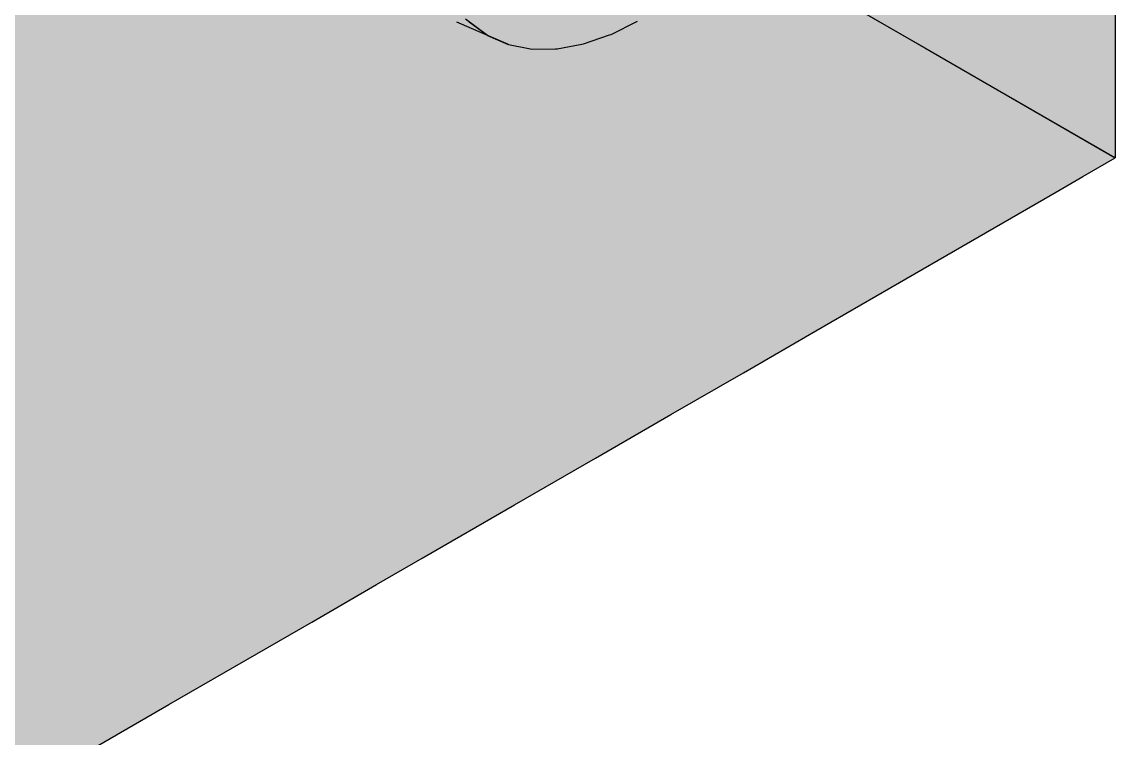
# Model space of a CAD drawing. Extents: x 0 to 297, y 0 to 210.
# Drawn here: x 257.15 to 273.39, y 154.62 to 165.25 of the extents above; entities that cross this region are included whole.
import ezdxf

# ---------------------------------------------------------------- set-up
doc = ezdxf.new("R2010")
doc.units = 0
doc.layers.add('SOMBRA', color=8, linetype='CONTINUOUS')
doc.layers.add('VISIBLE', color=7, linetype='CONTINUOUS')

msp = doc.modelspace()

# ---------------------------------------------------------------- linework, layer by layer
at = {"layer": 'SOMBRA', "color": 252}
for points in [[(262.7092, 164.2682), (233.5903, 181.08), (234.7026, 181.7222)], [(234.7026, 181.7222), (265.5882, 165.2611), (264.4011, 164.5757)], [(262.7092, 164.2682), (234.7026, 181.7222), (264.4011, 164.5757)], [(262.7092, 164.2682), (232.514, 180.4586), (233.5903, 181.08)], [(260.8078, 164.1232), (231.4372, 179.8369), (232.514, 180.4586)], [(262.7092, 164.2682), (260.8078, 164.1232), (232.514, 180.4586)], [(258.9054, 163.9781), (230.3203, 179.192), (231.4372, 179.8369)], [(260.8078, 164.1232), (258.9054, 163.9781), (231.4372, 179.8369)], [(258.9054, 163.9781), (256.9321, 163.8276), (230.3203, 179.192)], [(272.5646, 168.3623), (271.5512, 168.01), (273.3909, 164.7646)], [(272.5646, 168.3623), (273.3909, 164.7646), (273.3909, 167.4115)], [(271.5512, 168.01), (270.7853, 167.7437), (272.5068, 162.8817)], [(271.5512, 168.01), (272.9102, 162.9565), (273.3909, 163.234)], [(271.5512, 168.01), (273.3909, 163.234), (273.3909, 164.7646)], [(271.5512, 168.01), (272.5068, 162.8817), (272.9102, 162.9565)], [(272.5068, 162.8817), (270.7853, 167.7437), (270.1853, 167.5351)], [(271.1244, 162.6255), (270.1853, 167.5351), (269.7025, 167.3673)], [(272.5068, 162.8817), (270.1853, 167.5351), (271.1244, 162.6255)], [(269.993, 162.4157), (269.7025, 167.3673), (269.3063, 167.2295)], [(271.1244, 162.6255), (269.7025, 167.3673), (269.993, 162.4157)], [(269.0319, 162.2376), (268.9769, 167.115), (268.1882, 162.0811)], [(268.1882, 162.0811), (268.9769, 167.115), (268.7013, 167.0192)], [(269.0319, 162.2376), (269.3063, 167.2295), (268.9769, 167.115)], [(269.993, 162.4157), (269.3063, 167.2295), (269.0319, 162.2376)], [(257.7792, 166.1985), (263.6143, 165.2506), (259.4784, 167.051)], [(259.4784, 167.051), (263.6143, 165.2506), (263.7417, 165.2949)], [(267.4247, 161.9396), (268.4711, 166.9392), (266.713, 161.8077)], [(266.713, 161.8077), (268.4711, 166.9392), (268.2817, 166.8733)], [(268.1882, 162.0811), (268.7013, 167.0192), (267.4247, 161.9396)], [(267.4247, 161.9396), (268.7013, 167.0192), (268.4711, 166.9392)], [(264.6552, 161.4262), (267.969, 166.7646), (263.9088, 161.2878)], [(265.3517, 161.5553), (268.0249, 166.784), (264.6552, 161.4262)], [(264.6552, 161.4262), (268.0249, 166.784), (267.969, 166.7646)], [(266.0295, 161.681), (268.132, 166.8213), (265.3517, 161.5553)], [(265.3517, 161.5553), (268.132, 166.8213), (268.0249, 166.784)], [(266.713, 161.8077), (268.2817, 166.8733), (266.0295, 161.681)], [(266.0295, 161.681), (268.2817, 166.8733), (268.132, 166.8213)], [(257.7792, 166.1985), (255.0061, 166.7371), (255.0061, 164.8074)], [(263.9088, 161.2878), (267.9108, 166.6861), (263.0675, 161.1319)], [(267.2534, 166.2225), (267.734, 166.5), (270.5624, 164.867)], [(262.4061, 164.8306), (257.7792, 166.1985), (255.0061, 164.8074)], [(257.7792, 166.1985), (263.2724, 165.1318), (263.6143, 165.2506)], [(262.4061, 164.8306), (263.2724, 165.1318), (257.7792, 166.1985)], [(263.0675, 161.1319), (267.5375, 166.258), (262.0556, 160.9443)], [(266.8964, 166.0164), (267.2534, 166.2225), (270.0818, 164.5895)], [(267.2534, 166.2225), (270.5624, 164.867), (270.0818, 164.5895)], [(265.5882, 165.2611), (266.8964, 166.0164), (269.7249, 164.3834)], [(266.8964, 166.0164), (270.0818, 164.5895), (269.7249, 164.3834)], [(262.0556, 160.9443), (267.1434, 165.8759), (260.7274, 160.6981)], [(260.7274, 160.6981), (266.7351, 165.5465), (258.749, 160.3313)], [(263.6143, 165.2506), (264.0698, 165.0524), (263.7417, 165.2949)], [(258.749, 160.3313), (266.3198, 165.2753), (255.1259, 159.6596)], [(262.4061, 164.8306), (264.7288, 164.849), (263.2724, 165.1318)], [(263.2724, 165.1318), (264.3827, 164.9162), (263.6143, 165.2506)], [(264.4011, 164.5757), (265.5882, 165.2611), (268.4166, 163.6281)], [(265.5882, 165.2611), (269.7249, 164.3834), (268.4166, 163.6281)], [(255.1259, 159.6596), (265.9045, 165.0669), (255.0061, 161.2779)], [(265.4962, 164.925), (259.4578, 163.8056), (255.0061, 162.2578)], [(265.4962, 164.925), (255.0061, 162.2578), (255.0061, 161.2779)], [(259.4578, 163.8056), (262.4061, 164.8306), (255.0061, 164.772)], [(262.4061, 164.8306), (255.0061, 164.8074), (255.0061, 164.772)], [(259.4578, 163.8056), (265.1021, 164.8519), (262.4061, 164.8306)], [(270.0818, 164.5895), (270.5624, 164.867), (273.3909, 163.234)], [(259.4578, 163.8056), (255.0061, 164.772), (255.0061, 162.9803)], [(262.7092, 164.2682), (264.4011, 164.5757), (264.0448, 164.37)], [(263.2888, 163.9335), (264.4011, 164.5757), (267.2295, 162.9427)], [(264.4011, 164.5757), (268.4166, 163.6281), (267.2295, 162.9427)], [(269.7249, 164.3834), (270.0818, 164.5895), (272.8462, 162.9935)], [(270.0818, 164.5895), (273.3909, 163.234), (272.8462, 162.9935)], [(263.2888, 163.9335), (262.7092, 164.2682), (264.0448, 164.37)], [(268.4166, 163.6281), (269.7249, 164.3834), (272.4416, 162.8149)], [(269.7249, 164.3834), (272.8462, 162.9935), (272.4416, 162.8149)], [(263.2888, 163.9335), (260.8078, 164.1232), (262.7092, 164.2682)], [(262.2125, 163.3121), (258.9054, 163.9781), (260.8078, 164.1232)], [(263.2888, 163.9335), (262.2125, 163.3121), (260.8078, 164.1232)], [(260.0187, 162.0456), (254.8002, 163.6651), (256.9321, 163.8276)], [(261.1357, 162.6905), (256.9321, 163.8276), (258.9054, 163.9781)], [(261.1357, 162.6905), (260.0187, 162.0456), (256.9321, 163.8276)], [(262.2125, 163.3121), (261.1357, 162.6905), (258.9054, 163.9781)], [(262.2125, 163.3121), (263.2888, 163.9335), (266.1172, 162.3005)], [(263.2888, 163.9335), (267.2295, 162.9427), (266.1172, 162.3005)], [(258.812, 161.3489), (252.3847, 163.4809), (254.8002, 163.6651)], [(260.0187, 162.0456), (258.812, 161.3489), (254.8002, 163.6651)], [(259.4578, 163.8056), (255.0061, 162.9803), (255.0061, 162.2578)], [(267.2295, 162.9427), (268.4166, 163.6281), (270.9589, 162.1603)], [(268.4166, 163.6281), (272.4416, 162.8149), (270.9589, 162.1603)], [(257.4448, 160.5595), (251.1821, 163.3892), (252.3847, 163.4809)], [(257.4448, 160.5595), (256.764, 160.1665), (251.1821, 163.3892)], [(258.812, 161.3489), (257.4448, 160.5595), (252.3847, 163.4809)], [(261.1357, 162.6905), (262.2125, 163.3121), (265.0409, 161.6792)], [(262.2125, 163.3121), (266.1172, 162.3005), (265.0409, 161.6792)], [(272.9102, 162.9565), (272.8462, 162.9935), (273.3909, 163.234)], [(266.1172, 162.3005), (267.2295, 162.9427), (269.6135, 161.5663)], [(267.2295, 162.9427), (270.9589, 162.1603), (269.6135, 161.5663)], [(272.5068, 162.8817), (271.1244, 162.6255), (271.245, 161.9951)], [(272.5068, 162.8817), (271.245, 161.9951), (272.5533, 162.7504)], [(272.9102, 162.9565), (272.4416, 162.8149), (272.8462, 162.9935)], [(272.9102, 162.9565), (272.5533, 162.7504), (272.4416, 162.8149)], [(272.5068, 162.8817), (272.5533, 162.7504), (272.9102, 162.9565)], [(260.0187, 162.0456), (261.1357, 162.6905), (263.9641, 161.0575)], [(261.1357, 162.6905), (265.0409, 161.6792), (263.9641, 161.0575)], [(272.5533, 162.7504), (270.9589, 162.1603), (272.4416, 162.8149)], [(272.5533, 162.7504), (271.245, 161.9951), (270.9589, 162.1603)], [(271.1244, 162.6255), (269.993, 162.4157), (270.0579, 161.3097)], [(271.1244, 162.6255), (270.0579, 161.3097), (271.245, 161.9951)], [(269.993, 162.4157), (268.9456, 160.6676), (270.0579, 161.3097)], [(269.993, 162.4157), (269.0319, 162.2376), (268.9456, 160.6676)], [(265.0409, 161.6792), (266.1172, 162.3005), (268.3529, 161.0097)], [(266.1172, 162.3005), (269.6135, 161.5663), (268.3529, 161.0097)], [(269.0319, 162.2376), (267.8694, 160.0462), (268.9456, 160.6676)], [(269.0319, 162.2376), (268.1882, 162.0811), (267.8694, 160.0462)], [(258.812, 161.3489), (260.0187, 162.0456), (262.8472, 160.4126)], [(260.0187, 162.0456), (263.9641, 161.0575), (262.8472, 160.4126)], [(268.1882, 162.0811), (266.7925, 159.4245), (267.8694, 160.0462)], [(268.1882, 162.0811), (267.4247, 161.9396), (266.7925, 159.4245)], [(271.245, 161.9951), (269.6135, 161.5663), (270.9589, 162.1603)], [(267.4247, 161.9396), (265.6756, 158.7796), (266.7925, 159.4245)], [(267.4247, 161.9396), (266.713, 161.8077), (265.6756, 158.7796)], [(271.245, 161.9951), (270.0579, 161.3097), (269.6135, 161.5663)], [(266.713, 161.8077), (264.4689, 158.0829), (265.6756, 158.7796)], [(266.713, 161.8077), (266.0295, 161.681), (264.4689, 158.0829)], [(265.3517, 161.5553), (261.8057, 156.8956), (262.4209, 156.9005)], [(265.3517, 161.5553), (264.6552, 161.4262), (261.8057, 156.8956)], [(265.3517, 161.5553), (262.4209, 156.9005), (263.1016, 157.2935)], [(266.0295, 161.681), (263.1016, 157.2935), (264.4689, 158.0829)], [(266.0295, 161.681), (265.3517, 161.5553), (263.1016, 157.2935)], [(263.9641, 161.0575), (265.0409, 161.6792), (267.1331, 160.4712)], [(265.0409, 161.6792), (268.3529, 161.0097), (267.1331, 160.4712)], [(270.0579, 161.3097), (268.3529, 161.0097), (269.6135, 161.5663)], [(261.8057, 156.8956), (264.6552, 161.4262), (263.9088, 161.2878)], [(257.4448, 160.5595), (258.812, 161.3489), (261.6404, 159.7159)], [(258.812, 161.3489), (262.8472, 160.4126), (261.6404, 159.7159)], [(261.8057, 156.8956), (263.9088, 161.2878), (260.6459, 156.8864)], [(260.6459, 156.8864), (263.9088, 161.2878), (263.0675, 161.1319)], [(270.0579, 161.3097), (268.9456, 160.6676), (268.3529, 161.0097)], [(260.6459, 156.8864), (263.0675, 161.1319), (259.3566, 156.8762)], [(259.3566, 156.8762), (263.0675, 161.1319), (262.0556, 160.9443)], [(259.3566, 156.8762), (262.0556, 160.9443), (257.8465, 156.8643)], [(257.8465, 156.8643), (262.0556, 160.9443), (260.7274, 160.6981)], [(262.8472, 160.4126), (263.9641, 161.0575), (265.9128, 159.9324)], [(263.9641, 161.0575), (267.1331, 160.4712), (265.9128, 159.9324)], [(268.9456, 160.6676), (267.1331, 160.4712), (268.3529, 161.0097)], [(257.8465, 156.8643), (260.7274, 160.6981), (255.9585, 156.8493)], [(255.9585, 156.8493), (260.7274, 160.6981), (258.749, 160.3313)], [(268.9456, 160.6676), (267.8694, 160.0462), (267.1331, 160.4712)], [(256.764, 160.1665), (257.4448, 160.5595), (260.2732, 158.9265)], [(257.4448, 160.5595), (261.6404, 159.7159), (260.2732, 158.9265)], [(267.8694, 160.0462), (265.9128, 159.9324), (267.1331, 160.4712)], [(255.9585, 156.8493), (258.749, 160.3313), (255.0061, 157.887)], [(258.749, 160.3313), (255.0061, 159.5995), (255.0061, 157.887)], [(258.749, 160.3313), (255.1259, 159.6596), (255.0061, 159.5995)], [(261.6404, 159.7159), (262.8472, 160.4126), (264.6469, 159.3735)], [(262.8472, 160.4126), (265.9128, 159.9324), (264.6469, 159.3735)], [(255.803, 159.6116), (256.764, 160.1665), (259.5925, 158.5335)], [(256.764, 160.1665), (260.2732, 158.9265), (259.5925, 158.5335)], [(266.7925, 159.4245), (264.6469, 159.3735), (265.9128, 159.9324)], [(267.8694, 160.0462), (266.7925, 159.4245), (265.9128, 159.9324)], [(253.679, 158.3853), (255.803, 159.6116), (258.6314, 157.9786)], [(255.803, 159.6116), (259.5925, 158.5335), (258.6314, 157.9786)], [(260.2732, 158.9265), (261.6404, 159.7159), (263.2793, 158.7697)], [(261.6404, 159.7159), (264.6469, 159.3735), (263.2793, 158.7697)], [(265.6756, 158.7796), (263.2793, 158.7697), (264.6469, 159.3735)], [(266.7925, 159.4245), (265.6756, 158.7796), (264.6469, 159.3735)], [(259.5925, 158.5335), (260.2732, 158.9265), (261.7297, 158.0856)], [(260.2732, 158.9265), (263.2793, 158.7697), (261.7297, 158.0856)], [(264.4689, 158.0829), (261.7297, 158.0856), (263.2793, 158.7697)], [(265.6756, 158.7796), (264.4689, 158.0829), (263.2793, 158.7697)], [(258.6314, 157.9786), (259.5925, 158.5335), (260.9582, 157.745)], [(259.5925, 158.5335), (261.7297, 158.0856), (260.9582, 157.745)], [(253.679, 158.3853), (258.6314, 157.9786), (256.5074, 156.7523)], [(263.1016, 157.2935), (260.9582, 157.745), (261.7297, 158.0856)], [(264.4689, 158.0829), (263.1016, 157.2935), (261.7297, 158.0856)], [(256.5074, 156.7523), (258.6314, 157.9786), (259.869, 157.2641)], [(258.6314, 157.9786), (260.9582, 157.745), (259.869, 157.2641)], [(262.4209, 156.9005), (259.869, 157.2641), (260.9582, 157.745)], [(263.1016, 157.2935), (262.4209, 156.9005), (260.9582, 157.745)], [(256.5074, 156.7523), (259.869, 157.2641), (257.4618, 156.2013)], [(261.4598, 156.3456), (257.4618, 156.2013), (259.869, 157.2641)], [(262.4209, 156.9005), (261.4598, 156.3456), (259.869, 157.2641)], [(256.3829, 153.4661), (257.8465, 156.8643), (255.0061, 154.1111)], [(257.8465, 156.8643), (255.0061, 156.0807), (255.0061, 154.1111)], [(257.8465, 156.8643), (255.9585, 156.8493), (255.0061, 156.0807)], [(260.6459, 156.8864), (259.3566, 156.8762), (256.3829, 153.4661)], [(260.6459, 156.8864), (256.3829, 153.4661), (256.4498, 153.4531)], [(256.3829, 153.4661), (259.3566, 156.8762), (257.8465, 156.8643)], [(260.6459, 156.8864), (256.4498, 153.4531), (259.3358, 155.1193)], [(261.8057, 156.8956), (259.3358, 155.1193), (261.4598, 156.3456)], [(261.8057, 156.8956), (260.6459, 156.8864), (259.3358, 155.1193)], [(261.8057, 156.8956), (261.4598, 156.3456), (262.4209, 156.9005)], [(253.6214, 155.0861), (256.5074, 156.7523), (257.4618, 156.2013)], [(253.6214, 155.0861), (257.4618, 156.2013), (254.191, 154.7572)], [(259.3358, 155.1193), (254.191, 154.7572), (257.4618, 156.2013)], [(261.4598, 156.3456), (259.3358, 155.1193), (257.4618, 156.2013)], [(259.3358, 155.1193), (256.4498, 153.4531), (254.191, 154.7572)]]:
    msp.add_solid(points, dxfattribs=at)
at = {"layer": 'SOMBRA', "color": 254}
for points in [[(258.1385, 168.5213), (264.0698, 165.0524), (258.413, 168.3184)], [(258.1385, 168.5213), (264.0537, 165.0643), (264.0698, 165.0524)], [(264.0537, 165.0643), (258.1385, 168.5213), (263.7954, 165.2553)], [(258.413, 168.3184), (264.3827, 164.9162), (258.7259, 168.1821)], [(258.413, 168.3184), (264.3643, 164.9242), (264.3827, 164.9162)], [(264.3643, 164.9242), (258.413, 168.3184), (264.0698, 165.0524)], [(259.8394, 168.191), (265.9045, 165.0669), (260.2476, 168.3329)], [(266.2954, 165.263), (260.2476, 168.3329), (265.9045, 165.0669)], [(258.7259, 168.1821), (264.7288, 164.849), (259.072, 168.1149)], [(258.7259, 168.1821), (264.7085, 164.8529), (264.7288, 164.849)], [(264.7085, 164.8529), (258.7259, 168.1821), (264.3827, 164.9162)], [(259.072, 168.1149), (265.1021, 164.8519), (259.4453, 168.1179)], [(259.072, 168.1149), (265.0802, 164.8517), (265.1021, 164.8519)], [(265.0802, 164.8517), (259.072, 168.1149), (264.7288, 164.849)], [(259.4453, 168.1179), (265.4962, 164.925), (259.8394, 168.191)], [(259.4453, 168.1179), (265.4731, 164.9207), (265.4962, 164.925)], [(265.4731, 164.9207), (259.4453, 168.1179), (265.1021, 164.8519)], [(259.8394, 168.191), (265.8805, 165.0585), (265.9045, 165.0669)], [(265.8805, 165.0585), (259.8394, 168.191), (265.4962, 164.925)]]:
    msp.add_solid(points, dxfattribs=at)
at = {"layer": 'SOMBRA', "color": 253}
for points in [[(273.3909, 164.7646), (267.734, 166.5), (268.0459, 167.8505)], [(273.3909, 167.4115), (273.3909, 164.7646), (268.0459, 167.8505)], [(249.3492, 164.5439), (255.7106, 167.4256), (257.2885, 167.3041)], [(255.2687, 165.8351), (249.3492, 164.5439), (257.2885, 167.3041)], [(273.3909, 164.7646), (273.3909, 163.234), (267.734, 166.5)]]:
    msp.add_solid(points, dxfattribs=at)
at = {"layer": 'VISIBLE'}
for p, q in [((273.3909, 167.4115), (273.3909, 164.7646)), ((273.3909, 163.234), (267.734, 166.5)), ((267.734, 166.5), (270.5624, 164.867)), ((264.0698, 165.0524), (263.7417, 165.2949)), ((264.3827, 164.9162), (263.6143, 165.2506)), ((263.7954, 165.2553), (264.0537, 165.0643)), ((265.9045, 165.0669), (266.2954, 165.263)), ((264.0537, 165.0643), (264.0698, 165.0524)), ((264.0698, 165.0524), (264.3643, 164.9242)), ((265.4962, 164.925), (265.8805, 165.0585)), ((265.8805, 165.0585), (265.9045, 165.0669)), ((264.3643, 164.9242), (264.3827, 164.9162)), ((264.3827, 164.9162), (264.7085, 164.8529)), ((264.7085, 164.8529), (264.7288, 164.849)), ((264.7288, 164.849), (265.0802, 164.8517)), ((265.0802, 164.8517), (265.1021, 164.8519)), ((265.1021, 164.8519), (265.4731, 164.9207)), ((265.4731, 164.9207), (265.4962, 164.925)), ((270.5624, 164.867), (273.3909, 163.234)), ((273.3909, 164.7646), (273.3909, 163.234)), ((272.9102, 162.9565), (273.3909, 163.234)), ((272.5533, 162.7504), (272.9102, 162.9565)), ((271.245, 161.9951), (272.5533, 162.7504)), ((270.0579, 161.3097), (271.245, 161.9951)), ((268.9456, 160.6676), (270.0579, 161.3097)), ((267.8694, 160.0462), (268.9456, 160.6676)), ((266.7925, 159.4245), (267.8694, 160.0462)), ((265.6756, 158.7796), (266.7925, 159.4245)), ((264.4689, 158.0829), (265.6756, 158.7796)), ((263.1016, 157.2935), (264.4689, 158.0829)), ((262.4209, 156.9005), (263.1016, 157.2935)), ((261.4598, 156.3456), (262.4209, 156.9005)), ((259.3358, 155.1193), (261.4598, 156.3456)), ((256.4498, 153.4531), (259.3358, 155.1193))]:
    msp.add_line(p, q, dxfattribs=at)

doc.saveas('drawing.dxf')
